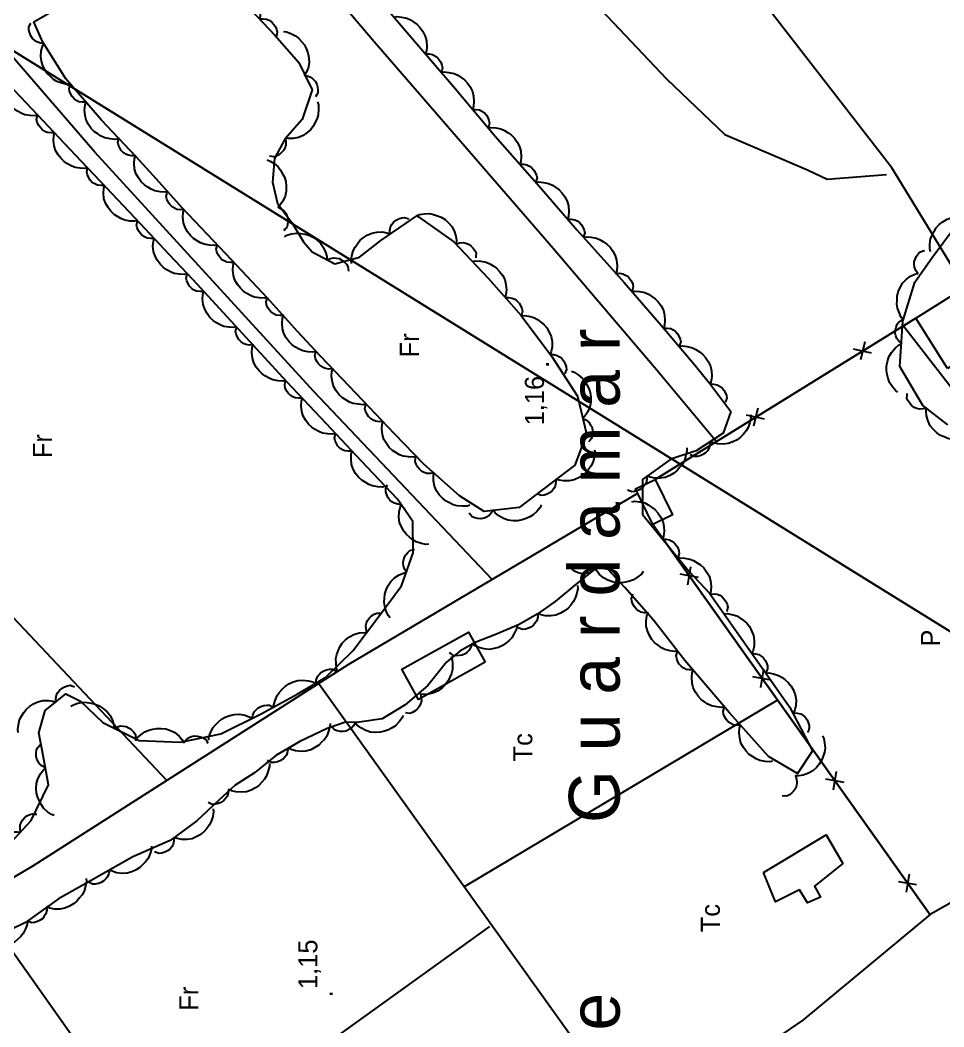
# Model space of a CAD drawing. Extents: x 747954 to 748544, y 4316381 to 4317408.
# Drawn here: x 748027.1 to 748099.9, y 4317095.6 to 4317174.9 of the extents above; entities that cross this region are included whole.
import ezdxf

# ---------------------------------------------------------------- set-up
doc = ezdxf.new("R2010")
doc.units = 0
doc.linetypes.add('HIDDEN', pattern=[0])
doc.layers.get('0').update_dxf_attribs({"linetype": 'CONTINUOUS'})
for name, color, linetype in [('1', 7, 'CONTINUOUS'), ('36', 7, 'CONTINUOUS'), ('48', 7, 'CONTINUOUS'), ('50', 7, 'CONTINUOUS'), ('51', 7, 'CONTINUOUS'), ('53', 7, 'CONTINUOUS'), ('PATTERN_CLASS', 7, 'CONTINUOUS')]:
    doc.layers.add(name, color=color, linetype=linetype)

msp = doc.modelspace()

# ---------------------------------------------------------------- linework, layer by layer
at = {"layer": '1', "color": 0, "linetype": 'CONTINUOUS'}
for p, q in [((748097.66, 4317151.44), (748077.13, 4317138.73)), ((748093.63, 4317149.56), (748093.28, 4317148.14)), ((748094.15, 4317148.68), (748092.73, 4317149)), ((748085.73, 4317143.47), (748084.31, 4317143.79)), ((748085.21, 4317144.34), (748084.86, 4317142.93)), ((748076.93, 4317135.19), (748098.79, 4317104.44)), ((748079.91, 4317131.86), (748079.68, 4317130.42)), ((748079.07, 4317131.29), (748080.5, 4317131.03)), ((748085.65, 4317123.79), (748085.42, 4317122.35)), ((748084.8, 4317123.22), (748086.24, 4317122.96)), ((748090.54, 4317115.15), (748091.97, 4317114.89)), ((748091.38, 4317115.72), (748091.15, 4317114.28)), ((748097.12, 4317107.65), (748096.89, 4317106.22)), ((748096.28, 4317107.08), (748097.71, 4317106.82))]:
    msp.add_line(p, q, dxfattribs=at)
at = {"layer": '1', "color": 0, "linetype": 'HIDDEN'}
for points in [[(748100.14, 4317147.48), (748097.66, 4317151.44), (748100.74, 4317153.38), (748103.22, 4317149.41), (748100.14, 4317147.48)], [(748077.13, 4317138.73), (748078.49, 4317135.94), (748076.93, 4317135.19), (748075.57, 4317137.98), (748077.13, 4317138.73)], [(748063.75, 4317124.34), (748058.5, 4317121.41), (748057.17, 4317123.79), (748062.42, 4317126.71), (748063.75, 4317124.34)]]:
    msp.add_lwpolyline(points, dxfattribs=at)
at = {"layer": '1', "color": 0, "linetype": 'CONTINUOUS'}
msp.add_lwpolyline([(748085.65, 4317107.79), (748090.59, 4317110.75), (748091.9, 4317108.48), (748089.67, 4317106.71), (748090.14, 4317105.84), (748089.11, 4317105.38), (748088.5, 4317106.42), (748086.6, 4317105.48), (748085.65, 4317107.79)], dxfattribs=at)
at = {"layer": '51', "color": 0, "linetype": 'CONTINUOUS'}
for p, q in [((748096.69, 4317150.84), (748122.22, 4317117.77)), ((748075.91, 4317087.36), (748050.56, 4317122.73)), ((748086.77, 4317121.35), (748062.08, 4317106.66)), ((748049.39, 4317069.26), (748023.65, 4317105.61)), ((748064.09, 4317103.53), (748038.26, 4317084.97))]:
    msp.add_line(p, q, dxfattribs=at)
for points in [[(748032.2, 4317200), (748038.42, 4317192.76), (748055.01, 4317173.23), (748068.94, 4317157.14), (748077.23, 4317147.4), (748081.96, 4317141.72)], [(748051.46, 4317200), (748052.31, 4317199.05), (748060.79, 4317189.41), (748070.57, 4317178.19), (748078.01, 4317170.28), (748082.62, 4317165.89), (748089.16, 4317163.08), (748090.68, 4317162.37), (748095.34, 4317162.76)], [(748064.29, 4317130.85), (748050.23, 4317145.69), (748033.01, 4317164.5), (748018.88, 4317180.87), (748007.53, 4317193.61)], [(748101.46, 4317153.96), (748095.76, 4317163.26), (748078.61, 4317185.4)], [(748000, 4317155.75), (748001.93, 4317153.85), (748020.07, 4317134.73), (748038.69, 4317115.03)], [(748043.63, 4317065.33), (748088.79, 4317096.15), (748098.97, 4317104.59), (748139.75, 4317127.71), (748174.19, 4317151.19), (748192.16, 4317120.78)], [(748075.74, 4317137.63), (748052.99, 4317124.16), (748028.15, 4317108.3), (748000, 4317091.6)]]:
    msp.add_lwpolyline(points, dxfattribs=at)
at = {"layer": '53', "color": 0, "linetype": 'CONTINUOUS'}
for points in [[(748043.34, 4317177.76), (748043.57, 4317177.81), (748043.94, 4317177.79), (748044.35, 4317177.73), (748044.65, 4317177.61), (748044.93, 4317177.45), (748045.2, 4317177.28), (748045.46, 4317177.04), (748045.68, 4317176.74), (748045.88, 4317176.41), (748046, 4317176.04), (748046.05, 4317175.6), (748046.03, 4317175.24), (748045.97, 4317175), (748046.24, 4317175.01), (748046.53, 4317174.98), (748046.73, 4317174.89), (748046.91, 4317174.79), (748047.09, 4317174.6), (748047.21, 4317174.42), (748047.32, 4317174.19), (748047.37, 4317173.97), (748047.33, 4317173.78), (748047.29, 4317173.62)], [(748031.01, 4317169.84), (748030.78, 4317169.83), (748030.42, 4317169.93), (748030.03, 4317170.07), (748029.76, 4317170.24), (748029.52, 4317170.46), (748029.29, 4317170.68), (748029.09, 4317170.96), (748028.92, 4317171.3), (748028.8, 4317171.67), (748028.75, 4317172.05), (748028.79, 4317172.49), (748028.88, 4317172.84), (748028.99, 4317173.06), (748028.72, 4317173.1), (748028.44, 4317173.19), (748028.26, 4317173.32), (748028.11, 4317173.45), (748027.97, 4317173.67), (748027.88, 4317173.88), (748027.82, 4317174.13), (748027.81, 4317174.34), (748027.9, 4317174.53), (748027.96, 4317174.67)], [(748056.56, 4317175.14), (748056.79, 4317175.18), (748057.16, 4317175.13), (748057.57, 4317175.05), (748057.86, 4317174.92), (748058.13, 4317174.74), (748058.39, 4317174.56), (748058.63, 4317174.3), (748058.84, 4317174), (748059.02, 4317173.65), (748059.12, 4317173.27), (748059.15, 4317172.84), (748059.11, 4317172.47), (748059.03, 4317172.24), (748059.31, 4317172.24), (748059.59, 4317172.19), (748059.79, 4317172.09), (748059.96, 4317171.98), (748060.13, 4317171.78), (748060.24, 4317171.59), (748060.34, 4317171.35), (748060.38, 4317171.14), (748060.32, 4317170.94), (748060.28, 4317170.79)], [(748047.86, 4317174), (748048.1, 4317173.98), (748048.44, 4317173.84), (748048.82, 4317173.66), (748049.06, 4317173.46), (748049.28, 4317173.22), (748049.49, 4317172.98), (748049.66, 4317172.67), (748049.79, 4317172.32), (748049.87, 4317171.94), (748049.88, 4317171.55), (748049.8, 4317171.12), (748049.66, 4317170.78), (748049.53, 4317170.57), (748049.8, 4317170.5), (748050.07, 4317170.39), (748050.23, 4317170.24), (748050.37, 4317170.09), (748050.49, 4317169.86), (748050.55, 4317169.64), (748050.58, 4317169.39), (748050.57, 4317169.17), (748050.46, 4317169), (748050.38, 4317168.86)], [(748028.51, 4317167.42), (748028.28, 4317167.37), (748027.92, 4317167.39), (748027.5, 4317167.45), (748027.21, 4317167.58), (748026.93, 4317167.74), (748026.66, 4317167.91), (748026.41, 4317168.15), (748026.18, 4317168.45), (748025.99, 4317168.79), (748025.87, 4317169.16), (748025.82, 4317169.59), (748025.84, 4317169.96), (748025.91, 4317170.2), (748025.63, 4317170.18), (748025.34, 4317170.21), (748025.15, 4317170.3), (748024.97, 4317170.41), (748024.79, 4317170.6), (748024.67, 4317170.79), (748024.56, 4317171.02), (748024.51, 4317171.23), (748024.56, 4317171.43), (748024.59, 4317171.58)], [(748060.29, 4317170.8), (748060.52, 4317170.83), (748060.88, 4317170.79), (748061.29, 4317170.71), (748061.58, 4317170.57), (748061.85, 4317170.39), (748062.11, 4317170.21), (748062.35, 4317169.95), (748062.56, 4317169.64), (748062.74, 4317169.29), (748062.83, 4317168.92), (748062.86, 4317168.48), (748062.82, 4317168.12), (748062.74, 4317167.88), (748063.02, 4317167.88), (748063.3, 4317167.84), (748063.49, 4317167.73), (748063.67, 4317167.62), (748063.84, 4317167.42), (748063.95, 4317167.23), (748064.04, 4317166.99), (748064.08, 4317166.78), (748064.02, 4317166.58), (748063.98, 4317166.43)], [(748034.81, 4317165.55), (748034.58, 4317165.51), (748034.21, 4317165.55), (748033.8, 4317165.63), (748033.51, 4317165.76), (748033.24, 4317165.94), (748032.98, 4317166.12), (748032.73, 4317166.38), (748032.52, 4317166.68), (748032.34, 4317167.03), (748032.24, 4317167.4), (748032.21, 4317167.84), (748032.25, 4317168.21), (748032.33, 4317168.44), (748032.05, 4317168.44), (748031.76, 4317168.48), (748031.57, 4317168.58), (748031.4, 4317168.69), (748031.23, 4317168.89), (748031.11, 4317169.08), (748031.02, 4317169.32), (748030.98, 4317169.53), (748031.03, 4317169.73), (748031.07, 4317169.88)], [(748050.55, 4317168.47), (748050.62, 4317168.24), (748050.62, 4317167.87), (748050.6, 4317167.46), (748050.51, 4317167.15), (748050.37, 4317166.86), (748050.22, 4317166.57), (748050.01, 4317166.3), (748049.73, 4317166.05), (748049.41, 4317165.82), (748049.05, 4317165.67), (748048.63, 4317165.58), (748048.26, 4317165.58), (748048.01, 4317165.62), (748048.05, 4317165.34), (748048.05, 4317165.05), (748047.98, 4317164.85), (748047.89, 4317164.66), (748047.72, 4317164.47), (748047.54, 4317164.33), (748047.32, 4317164.2), (748047.11, 4317164.13), (748046.91, 4317164.16), (748046.76, 4317164.18)], [(748032.46, 4317163.27), (748032.23, 4317163.22), (748031.86, 4317163.25), (748031.45, 4317163.31), (748031.15, 4317163.43), (748030.87, 4317163.59), (748030.6, 4317163.76), (748030.35, 4317164), (748030.12, 4317164.29), (748029.92, 4317164.63), (748029.8, 4317165), (748029.75, 4317165.43), (748029.77, 4317165.8), (748029.84, 4317166.04), (748029.56, 4317166.03), (748029.27, 4317166.05), (748029.08, 4317166.14), (748028.89, 4317166.25), (748028.72, 4317166.44), (748028.59, 4317166.62), (748028.48, 4317166.85), (748028.43, 4317167.07), (748028.48, 4317167.26), (748028.51, 4317167.42)], [(748063.97, 4317166.42), (748064.2, 4317166.46), (748064.57, 4317166.42), (748064.98, 4317166.35), (748065.27, 4317166.21), (748065.54, 4317166.04), (748065.8, 4317165.86), (748066.05, 4317165.61), (748066.26, 4317165.3), (748066.44, 4317164.96), (748066.55, 4317164.58), (748066.58, 4317164.15), (748066.54, 4317163.78), (748066.47, 4317163.55), (748066.75, 4317163.55), (748067.03, 4317163.51), (748067.23, 4317163.41), (748067.4, 4317163.3), (748067.57, 4317163.1), (748067.69, 4317162.91), (748067.79, 4317162.68), (748067.83, 4317162.46), (748067.77, 4317162.27), (748067.73, 4317162.11)], [(748038.75, 4317161.41), (748038.53, 4317161.36), (748038.16, 4317161.39), (748037.74, 4317161.46), (748037.45, 4317161.59), (748037.18, 4317161.76), (748036.91, 4317161.93), (748036.66, 4317162.18), (748036.44, 4317162.48), (748036.25, 4317162.82), (748036.14, 4317163.19), (748036.1, 4317163.63), (748036.13, 4317163.99), (748036.2, 4317164.23), (748035.92, 4317164.22), (748035.63, 4317164.26), (748035.44, 4317164.35), (748035.26, 4317164.46), (748035.09, 4317164.65), (748034.97, 4317164.84), (748034.87, 4317165.07), (748034.82, 4317165.29), (748034.87, 4317165.49), (748034.91, 4317165.64)], [(748046.59, 4317163.89), (748046.81, 4317163.81), (748047.12, 4317163.61), (748047.44, 4317163.34), (748047.63, 4317163.09), (748047.79, 4317162.81), (748047.94, 4317162.53), (748048.04, 4317162.19), (748048.08, 4317161.82), (748048.08, 4317161.43), (748047.99, 4317161.05), (748047.82, 4317160.65), (748047.61, 4317160.35), (748047.44, 4317160.17), (748047.68, 4317160.04), (748047.92, 4317159.87), (748048.04, 4317159.69), (748048.14, 4317159.51), (748048.2, 4317159.26), (748048.21, 4317159.04), (748048.19, 4317158.78), (748048.12, 4317158.58), (748047.98, 4317158.43), (748047.88, 4317158.31)], [(748036.38, 4317159.11), (748036.15, 4317159.06), (748035.78, 4317159.08), (748035.37, 4317159.15), (748035.07, 4317159.27), (748034.79, 4317159.43), (748034.52, 4317159.6), (748034.27, 4317159.85), (748034.05, 4317160.14), (748033.85, 4317160.48), (748033.73, 4317160.85), (748033.68, 4317161.28), (748033.71, 4317161.65), (748033.77, 4317161.89), (748033.5, 4317161.88), (748033.21, 4317161.91), (748033.01, 4317162), (748032.83, 4317162.1), (748032.65, 4317162.29), (748032.53, 4317162.48), (748032.43, 4317162.71), (748032.38, 4317162.92), (748032.42, 4317163.12), (748032.46, 4317163.28)], [(748067.74, 4317162.12), (748067.97, 4317162.16), (748068.33, 4317162.12), (748068.74, 4317162.04), (748069.03, 4317161.9), (748069.3, 4317161.73), (748069.57, 4317161.55), (748069.81, 4317161.29), (748070.02, 4317160.99), (748070.2, 4317160.64), (748070.3, 4317160.27), (748070.34, 4317159.83), (748070.3, 4317159.47), (748070.22, 4317159.23), (748070.5, 4317159.23), (748070.79, 4317159.19), (748070.98, 4317159.09), (748071.16, 4317158.98), (748071.33, 4317158.78), (748071.44, 4317158.59), (748071.54, 4317158.36), (748071.58, 4317158.14), (748071.52, 4317157.95), (748071.48, 4317157.79)], [(748042.64, 4317157.21), (748042.42, 4317157.16), (748042.05, 4317157.19), (748041.63, 4317157.25), (748041.34, 4317157.37), (748041.06, 4317157.53), (748040.79, 4317157.7), (748040.54, 4317157.94), (748040.31, 4317158.24), (748040.11, 4317158.58), (748040, 4317158.95), (748039.94, 4317159.38), (748039.97, 4317159.75), (748040.03, 4317159.99), (748039.75, 4317159.97), (748039.47, 4317160), (748039.27, 4317160.09), (748039.09, 4317160.19), (748038.91, 4317160.38), (748038.79, 4317160.57), (748038.68, 4317160.8), (748038.63, 4317161.01), (748038.68, 4317161.21), (748038.71, 4317161.37)], [(748098.8, 4317156.67), (748098.74, 4317156.9), (748098.76, 4317157.27), (748098.81, 4317157.69), (748098.93, 4317157.98), (748099.08, 4317158.26), (748099.25, 4317158.54), (748099.48, 4317158.8), (748099.78, 4317159.03), (748100.11, 4317159.23), (748100.48, 4317159.35), (748100.91, 4317159.41), (748101.28, 4317159.4), (748101.52, 4317159.34), (748101.5, 4317159.62), (748101.52, 4317159.91), (748101.61, 4317160.1), (748101.71, 4317160.29), (748101.89, 4317160.47), (748102.08, 4317160.59), (748102.31, 4317160.7), (748102.52, 4317160.76), (748102.72, 4317160.72), (748102.87, 4317160.69)], [(748058.37, 4317159.51), (748058.58, 4317159.61), (748058.95, 4317159.65), (748059.37, 4317159.67), (748059.68, 4317159.61), (748059.98, 4317159.5), (748060.28, 4317159.39), (748060.58, 4317159.2), (748060.86, 4317158.95), (748061.11, 4317158.66), (748061.3, 4317158.32), (748061.43, 4317157.9), (748061.48, 4317157.54), (748061.46, 4317157.29), (748061.73, 4317157.36), (748062.02, 4317157.38), (748062.23, 4317157.33), (748062.43, 4317157.26), (748062.64, 4317157.11), (748062.79, 4317156.95), (748062.94, 4317156.75), (748063.03, 4317156.55), (748063.02, 4317156.35), (748063.02, 4317156.19)], [(748040.27, 4317154.92), (748040.04, 4317154.87), (748039.68, 4317154.9), (748039.26, 4317154.96), (748038.97, 4317155.09), (748038.69, 4317155.25), (748038.42, 4317155.43), (748038.17, 4317155.67), (748037.95, 4317155.97), (748037.75, 4317156.31), (748037.64, 4317156.68), (748037.59, 4317157.11), (748037.62, 4317157.48), (748037.69, 4317157.72), (748037.41, 4317157.71), (748037.12, 4317157.74), (748036.93, 4317157.83), (748036.75, 4317157.94), (748036.57, 4317158.13), (748036.45, 4317158.31), (748036.34, 4317158.54), (748036.29, 4317158.76), (748036.34, 4317158.96), (748036.38, 4317159.11)], [(748053.22, 4317155.74), (748053.19, 4317155.97), (748053.25, 4317156.33), (748053.35, 4317156.74), (748053.5, 4317157.02), (748053.68, 4317157.28), (748053.88, 4317157.54), (748054.14, 4317157.77), (748054.46, 4317157.96), (748054.81, 4317158.13), (748055.2, 4317158.21), (748055.63, 4317158.22), (748055.99, 4317158.16), (748056.23, 4317158.07), (748056.24, 4317158.35), (748056.29, 4317158.63), (748056.4, 4317158.82), (748056.52, 4317158.99), (748056.73, 4317159.15), (748056.93, 4317159.26), (748057.17, 4317159.34), (748057.38, 4317159.37), (748057.57, 4317159.3), (748057.73, 4317159.26)], [(748047.94, 4317157.86), (748048.14, 4317157.98), (748048.5, 4317158.07), (748048.91, 4317158.14), (748049.23, 4317158.11), (748049.54, 4317158.05), (748049.85, 4317157.97), (748050.17, 4317157.82), (748050.48, 4317157.61), (748050.77, 4317157.35), (748051, 4317157.03), (748051.18, 4317156.64), (748051.27, 4317156.28), (748051.28, 4317156.03), (748051.54, 4317156.13), (748051.83, 4317156.19), (748052.04, 4317156.17), (748052.25, 4317156.13), (748052.47, 4317156), (748052.65, 4317155.86), (748052.82, 4317155.68), (748052.94, 4317155.49), (748052.95, 4317155.29), (748052.97, 4317155.13)], [(748071.49, 4317157.8), (748071.72, 4317157.85), (748072.09, 4317157.81), (748072.5, 4317157.74), (748072.79, 4317157.61), (748073.07, 4317157.44), (748073.33, 4317157.26), (748073.58, 4317157.02), (748073.8, 4317156.71), (748073.98, 4317156.37), (748074.09, 4317156), (748074.13, 4317155.56), (748074.1, 4317155.2), (748074.03, 4317154.96), (748074.31, 4317154.97), (748074.59, 4317154.93), (748074.79, 4317154.83), (748074.97, 4317154.73), (748075.14, 4317154.53), (748075.26, 4317154.34), (748075.36, 4317154.11), (748075.4, 4317153.89), (748075.35, 4317153.7), (748075.31, 4317153.55)], [(748046.57, 4317153.06), (748046.35, 4317153.01), (748045.98, 4317153.03), (748045.56, 4317153.09), (748045.27, 4317153.21), (748044.99, 4317153.38), (748044.72, 4317153.55), (748044.47, 4317153.79), (748044.24, 4317154.08), (748044.04, 4317154.42), (748043.93, 4317154.79), (748043.88, 4317155.22), (748043.9, 4317155.59), (748043.96, 4317155.83), (748043.69, 4317155.82), (748043.4, 4317155.85), (748043.2, 4317155.94), (748043.02, 4317156.04), (748042.84, 4317156.23), (748042.72, 4317156.42), (748042.61, 4317156.65), (748042.56, 4317156.86), (748042.61, 4317157.06), (748042.64, 4317157.21)], [(748096.66, 4317151.31), (748096.5, 4317151.49), (748096.35, 4317151.82), (748096.2, 4317152.21), (748096.16, 4317152.53), (748096.17, 4317152.85), (748096.18, 4317153.17), (748096.27, 4317153.51), (748096.42, 4317153.85), (748096.61, 4317154.19), (748096.88, 4317154.47), (748097.23, 4317154.73), (748097.57, 4317154.89), (748097.81, 4317154.95), (748097.66, 4317155.18), (748097.54, 4317155.45), (748097.53, 4317155.66), (748097.53, 4317155.87), (748097.61, 4317156.12), (748097.71, 4317156.32), (748097.86, 4317156.52), (748098.02, 4317156.67), (748098.22, 4317156.73), (748098.37, 4317156.77)], [(748062.8, 4317155.92), (748063.03, 4317155.96), (748063.4, 4317155.93), (748063.81, 4317155.85), (748064.1, 4317155.72), (748064.37, 4317155.55), (748064.64, 4317155.37), (748064.88, 4317155.12), (748065.1, 4317154.81), (748065.28, 4317154.47), (748065.38, 4317154.09), (748065.42, 4317153.66), (748065.38, 4317153.29), (748065.31, 4317153.06), (748065.59, 4317153.06), (748065.88, 4317153.02), (748066.07, 4317152.92), (748066.24, 4317152.81), (748066.42, 4317152.62), (748066.53, 4317152.43), (748066.63, 4317152.19), (748066.67, 4317151.98), (748066.62, 4317151.78), (748066.58, 4317151.63)], [(748044.17, 4317150.73), (748043.94, 4317150.69), (748043.58, 4317150.72), (748043.16, 4317150.78), (748042.87, 4317150.91), (748042.59, 4317151.07), (748042.32, 4317151.24), (748042.07, 4317151.49), (748041.85, 4317151.79), (748041.66, 4317152.13), (748041.54, 4317152.5), (748041.5, 4317152.93), (748041.52, 4317153.3), (748041.59, 4317153.54), (748041.31, 4317153.53), (748041.02, 4317153.56), (748040.83, 4317153.65), (748040.65, 4317153.76), (748040.47, 4317153.95), (748040.35, 4317154.14), (748040.25, 4317154.37), (748040.2, 4317154.58), (748040.25, 4317154.78), (748040.28, 4317154.93)], [(748075.3, 4317153.53), (748075.53, 4317153.57), (748075.9, 4317153.53), (748076.31, 4317153.45), (748076.6, 4317153.32), (748076.87, 4317153.14), (748077.13, 4317152.96), (748077.37, 4317152.71), (748077.59, 4317152.4), (748077.77, 4317152.06), (748077.87, 4317151.68), (748077.9, 4317151.25), (748077.86, 4317150.88), (748077.79, 4317150.65), (748078.06, 4317150.65), (748078.35, 4317150.61), (748078.54, 4317150.51), (748078.72, 4317150.39), (748078.89, 4317150.2), (748079, 4317150.01), (748079.1, 4317149.77), (748079.14, 4317149.56), (748079.08, 4317149.36), (748079.04, 4317149.21)], [(748050.39, 4317148.79), (748050.16, 4317148.75), (748049.79, 4317148.78), (748049.38, 4317148.86), (748049.09, 4317148.99), (748048.81, 4317149.16), (748048.55, 4317149.34), (748048.3, 4317149.58), (748048.08, 4317149.89), (748047.9, 4317150.23), (748047.79, 4317150.6), (748047.75, 4317151.04), (748047.79, 4317151.4), (748047.86, 4317151.64), (748047.58, 4317151.64), (748047.29, 4317151.67), (748047.1, 4317151.77), (748046.92, 4317151.88), (748046.75, 4317152.07), (748046.63, 4317152.26), (748046.53, 4317152.49), (748046.49, 4317152.71), (748046.54, 4317152.9), (748046.58, 4317153.06)], [(748066.58, 4317151.63), (748066.81, 4317151.65), (748067.17, 4317151.59), (748067.58, 4317151.48), (748067.86, 4317151.32), (748068.12, 4317151.13), (748068.37, 4317150.93), (748068.59, 4317150.66), (748068.78, 4317150.34), (748068.94, 4317149.99), (748069.01, 4317149.6), (748069.02, 4317149.17), (748068.95, 4317148.81), (748068.86, 4317148.58), (748069.14, 4317148.56), (748069.42, 4317148.5), (748069.6, 4317148.38), (748069.77, 4317148.26), (748069.93, 4317148.05), (748070.03, 4317147.85), (748070.11, 4317147.61), (748070.14, 4317147.4), (748070.07, 4317147.21), (748070.02, 4317147.06)], [(748048.04, 4317146.52), (748047.81, 4317146.47), (748047.44, 4317146.5), (748047.03, 4317146.57), (748046.74, 4317146.7), (748046.46, 4317146.86), (748046.19, 4317147.04), (748045.94, 4317147.28), (748045.72, 4317147.58), (748045.53, 4317147.92), (748045.42, 4317148.29), (748045.37, 4317148.73), (748045.4, 4317149.09), (748045.47, 4317149.33), (748045.19, 4317149.32), (748044.9, 4317149.36), (748044.71, 4317149.45), (748044.53, 4317149.56), (748044.35, 4317149.75), (748044.23, 4317149.94), (748044.13, 4317150.17), (748044.08, 4317150.38), (748044.13, 4317150.58), (748044.17, 4317150.73)], [(748096.24, 4317145.61), (748096.05, 4317145.75), (748095.82, 4317146.03), (748095.58, 4317146.38), (748095.47, 4317146.68), (748095.4, 4317146.99), (748095.35, 4317147.31), (748095.35, 4317147.66), (748095.41, 4317148.02), (748095.53, 4317148.4), (748095.72, 4317148.73), (748096.01, 4317149.07), (748096.29, 4317149.3), (748096.51, 4317149.41), (748096.31, 4317149.61), (748096.14, 4317149.84), (748096.07, 4317150.04), (748096.03, 4317150.25), (748096.04, 4317150.51), (748096.1, 4317150.72), (748096.19, 4317150.96), (748096.32, 4317151.14), (748096.49, 4317151.24), (748096.63, 4317151.32)], [(748079.05, 4317149.22), (748079.28, 4317149.25), (748079.65, 4317149.2), (748080.06, 4317149.1), (748080.34, 4317148.96), (748080.61, 4317148.78), (748080.86, 4317148.59), (748081.1, 4317148.33), (748081.3, 4317148.02), (748081.47, 4317147.66), (748081.56, 4317147.28), (748081.58, 4317146.85), (748081.53, 4317146.49), (748081.45, 4317146.25), (748081.72, 4317146.24), (748082.01, 4317146.19), (748082.2, 4317146.09), (748082.37, 4317145.97), (748082.53, 4317145.77), (748082.64, 4317145.57), (748082.73, 4317145.34), (748082.76, 4317145.12), (748082.7, 4317144.93), (748082.66, 4317144.78)], [(748054.36, 4317144.68), (748054.13, 4317144.62), (748053.76, 4317144.65), (748053.35, 4317144.71), (748053.05, 4317144.83), (748052.78, 4317144.99), (748052.5, 4317145.16), (748052.25, 4317145.4), (748052.02, 4317145.7), (748051.83, 4317146.03), (748051.71, 4317146.4), (748051.65, 4317146.84), (748051.68, 4317147.2), (748051.74, 4317147.44), (748051.46, 4317147.43), (748051.18, 4317147.46), (748050.98, 4317147.55), (748050.8, 4317147.65), (748050.62, 4317147.84), (748050.5, 4317148.03), (748050.39, 4317148.26), (748050.34, 4317148.47), (748050.39, 4317148.67), (748050.42, 4317148.82)], [(748070.54, 4317147.25), (748070.76, 4317147.18), (748071.06, 4317146.98), (748071.39, 4317146.72), (748071.59, 4317146.46), (748071.75, 4317146.18), (748071.9, 4317145.9), (748072, 4317145.57), (748072.05, 4317145.2), (748072.05, 4317144.81), (748071.97, 4317144.43), (748071.8, 4317144.03), (748071.59, 4317143.72), (748071.42, 4317143.54), (748071.66, 4317143.42), (748071.9, 4317143.25), (748072.02, 4317143.07), (748072.13, 4317142.89), (748072.19, 4317142.64), (748072.2, 4317142.42), (748072.18, 4317142.16), (748072.12, 4317141.95), (748071.98, 4317141.81), (748071.87, 4317141.69)], [(748051.95, 4317142.34), (748051.72, 4317142.3), (748051.35, 4317142.32), (748050.94, 4317142.38), (748050.64, 4317142.51), (748050.37, 4317142.67), (748050.1, 4317142.84), (748049.84, 4317143.09), (748049.62, 4317143.38), (748049.42, 4317143.72), (748049.31, 4317144.09), (748049.26, 4317144.53), (748049.29, 4317144.89), (748049.35, 4317145.13), (748049.07, 4317145.12), (748048.78, 4317145.15), (748048.59, 4317145.24), (748048.41, 4317145.35), (748048.23, 4317145.54), (748048.11, 4317145.72), (748048, 4317145.95), (748047.96, 4317146.17), (748048, 4317146.36), (748048.04, 4317146.52)], [(748101.5, 4317142.01), (748101.28, 4317141.92), (748100.91, 4317141.89), (748100.49, 4317141.88), (748100.18, 4317141.96), (748099.88, 4317142.08), (748099.59, 4317142.2), (748099.3, 4317142.4), (748099.03, 4317142.66), (748098.79, 4317142.96), (748098.61, 4317143.31), (748098.49, 4317143.73), (748098.46, 4317144.1), (748098.49, 4317144.34), (748098.22, 4317144.29), (748097.93, 4317144.27), (748097.72, 4317144.33), (748097.52, 4317144.4), (748097.32, 4317144.56), (748097.17, 4317144.73), (748097.03, 4317144.94), (748096.94, 4317145.14), (748096.96, 4317145.34), (748096.97, 4317145.5)], [(748058.3, 4317140.53), (748058.08, 4317140.48), (748057.71, 4317140.5), (748057.29, 4317140.56), (748057, 4317140.68), (748056.72, 4317140.85), (748056.45, 4317141.02), (748056.19, 4317141.26), (748055.97, 4317141.55), (748055.77, 4317141.89), (748055.65, 4317142.26), (748055.6, 4317142.69), (748055.62, 4317143.06), (748055.68, 4317143.3), (748055.41, 4317143.28), (748055.12, 4317143.31), (748054.92, 4317143.4), (748054.74, 4317143.5), (748054.56, 4317143.69), (748054.44, 4317143.88), (748054.33, 4317144.11), (748054.28, 4317144.32), (748054.33, 4317144.52), (748054.36, 4317144.67)], [(748084.66, 4317143.81), (748084.67, 4317143.58), (748084.58, 4317143.22), (748084.45, 4317142.82), (748084.28, 4317142.56), (748084.07, 4317142.31), (748083.85, 4317142.07), (748083.57, 4317141.86), (748083.24, 4317141.69), (748082.88, 4317141.56), (748082.49, 4317141.51), (748082.05, 4317141.53), (748081.7, 4317141.62), (748081.47, 4317141.72), (748081.44, 4317141.45), (748081.36, 4317141.17), (748081.24, 4317140.99), (748081.1, 4317140.83), (748080.88, 4317140.69), (748080.68, 4317140.6), (748080.43, 4317140.54), (748080.22, 4317140.53), (748080.03, 4317140.61), (748079.88, 4317140.67)], [(748055.87, 4317138.18), (748055.64, 4317138.13), (748055.28, 4317138.16), (748054.86, 4317138.22), (748054.57, 4317138.34), (748054.29, 4317138.51), (748054.02, 4317138.68), (748053.76, 4317138.92), (748053.54, 4317139.21), (748053.34, 4317139.55), (748053.23, 4317139.92), (748053.18, 4317140.36), (748053.2, 4317140.72), (748053.27, 4317140.96), (748052.99, 4317140.95), (748052.7, 4317140.98), (748052.51, 4317141.07), (748052.33, 4317141.18), (748052.15, 4317141.36), (748052.03, 4317141.55), (748051.92, 4317141.78), (748051.87, 4317142), (748051.92, 4317142.19), (748051.95, 4317142.35)], [(748079.61, 4317141.21), (748079.63, 4317140.98), (748079.55, 4317140.62), (748079.44, 4317140.22), (748079.28, 4317139.94), (748079.07, 4317139.69), (748078.87, 4317139.44), (748078.6, 4317139.22), (748078.27, 4317139.04), (748077.91, 4317138.89), (748077.53, 4317138.83), (748077.09, 4317138.84), (748076.73, 4317138.91), (748076.5, 4317139.01), (748076.48, 4317138.73), (748076.41, 4317138.45), (748076.29, 4317138.27), (748076.16, 4317138.1), (748075.95, 4317137.95), (748075.75, 4317137.86), (748075.51, 4317137.78), (748075.29, 4317137.76), (748075.1, 4317137.84), (748074.95, 4317137.89)], [(748062.54, 4317136.7), (748062.32, 4317136.63), (748061.95, 4317136.62), (748061.53, 4317136.65), (748061.23, 4317136.74), (748060.94, 4317136.88), (748060.66, 4317137.03), (748060.38, 4317137.25), (748060.13, 4317137.52), (748059.91, 4317137.84), (748059.76, 4317138.2), (748059.67, 4317138.63), (748059.67, 4317139), (748059.71, 4317139.24), (748059.43, 4317139.2), (748059.14, 4317139.21), (748058.94, 4317139.28), (748058.75, 4317139.37), (748058.56, 4317139.54), (748058.42, 4317139.72), (748058.3, 4317139.94), (748058.23, 4317140.15), (748058.26, 4317140.35), (748058.28, 4317140.5)], [(748072.36, 4317141.06), (748072.39, 4317140.83), (748072.33, 4317140.47), (748072.22, 4317140.06), (748072.07, 4317139.78), (748071.88, 4317139.52), (748071.68, 4317139.27), (748071.42, 4317139.04), (748071.1, 4317138.85), (748070.74, 4317138.69), (748070.36, 4317138.61), (748069.92, 4317138.61), (748069.56, 4317138.67), (748069.33, 4317138.76), (748069.31, 4317138.48), (748069.25, 4317138.2), (748069.14, 4317138.01), (748069.02, 4317137.84), (748068.81, 4317137.68), (748068.62, 4317137.58), (748068.38, 4317137.5), (748068.16, 4317137.47), (748067.97, 4317137.54), (748067.82, 4317137.59)], [(748059.31, 4317133.63), (748059.08, 4317133.61), (748058.72, 4317133.69), (748058.32, 4317133.81), (748058.04, 4317133.98), (748057.79, 4317134.18), (748057.55, 4317134.39), (748057.33, 4317134.66), (748057.15, 4317134.99), (748057.01, 4317135.35), (748056.95, 4317135.74), (748056.96, 4317136.17), (748057.04, 4317136.53), (748057.14, 4317136.76), (748056.86, 4317136.79), (748056.58, 4317136.86), (748056.4, 4317136.98), (748056.24, 4317137.11), (748056.09, 4317137.32), (748056, 4317137.52), (748055.93, 4317137.76), (748055.91, 4317137.98), (748055.98, 4317138.17), (748056.04, 4317138.32)], [(748068.16, 4317136.73), (748068.07, 4317136.52), (748067.83, 4317136.24), (748067.53, 4317135.94), (748067.26, 4317135.78), (748066.96, 4317135.66), (748066.66, 4317135.54), (748066.32, 4317135.48), (748065.94, 4317135.48), (748065.56, 4317135.52), (748065.19, 4317135.65), (748064.81, 4317135.87), (748064.53, 4317136.11), (748064.38, 4317136.3), (748064.22, 4317136.07), (748064.03, 4317135.86), (748063.84, 4317135.76), (748063.65, 4317135.67), (748063.39, 4317135.64), (748063.16, 4317135.66), (748062.92, 4317135.71), (748062.72, 4317135.8), (748062.59, 4317135.95), (748062.48, 4317136.07)], [(748075.29, 4317136.98), (748075.52, 4317137.02), (748075.89, 4317136.97), (748076.3, 4317136.88), (748076.58, 4317136.74), (748076.85, 4317136.55), (748077.11, 4317136.36), (748077.34, 4317136.11), (748077.55, 4317135.79), (748077.72, 4317135.44), (748077.81, 4317135.06), (748077.83, 4317134.63), (748077.78, 4317134.26), (748077.7, 4317134.03), (748077.97, 4317134.02), (748078.26, 4317133.97), (748078.45, 4317133.87), (748078.62, 4317133.75), (748078.79, 4317133.55), (748078.9, 4317133.36), (748078.99, 4317133.12), (748079.02, 4317132.9), (748078.96, 4317132.71), (748078.92, 4317132.56)], [(748056.25, 4317127.83), (748056.1, 4317128.01), (748055.96, 4317128.35), (748055.83, 4317128.75), (748055.8, 4317129.06), (748055.82, 4317129.39), (748055.85, 4317129.7), (748055.95, 4317130.04), (748056.11, 4317130.38), (748056.32, 4317130.7), (748056.6, 4317130.98), (748056.96, 4317131.22), (748057.3, 4317131.36), (748057.54, 4317131.42), (748057.4, 4317131.66), (748057.3, 4317131.93), (748057.29, 4317132.14), (748057.3, 4317132.35), (748057.39, 4317132.6), (748057.5, 4317132.79), (748057.66, 4317132.99), (748057.82, 4317133.13), (748058.02, 4317133.18), (748058.17, 4317133.22)], [(748078.84, 4317132.5), (748079.07, 4317132.55), (748079.44, 4317132.52), (748079.85, 4317132.46), (748080.15, 4317132.34), (748080.43, 4317132.17), (748080.7, 4317132), (748080.95, 4317131.76), (748081.18, 4317131.46), (748081.37, 4317131.13), (748081.49, 4317130.75), (748081.54, 4317130.32), (748081.51, 4317129.95), (748081.45, 4317129.71), (748081.72, 4317129.73), (748082.01, 4317129.7), (748082.21, 4317129.61), (748082.39, 4317129.5), (748082.57, 4317129.31), (748082.69, 4317129.13), (748082.8, 4317128.9), (748082.85, 4317128.68), (748082.8, 4317128.49), (748082.76, 4317128.33)], [(748076.18, 4317131.47), (748076.04, 4317131.28), (748075.76, 4317131.05), (748075.41, 4317130.82), (748075.11, 4317130.71), (748074.79, 4317130.64), (748074.47, 4317130.59), (748074.12, 4317130.6), (748073.76, 4317130.67), (748073.39, 4317130.79), (748073.05, 4317130.98), (748072.72, 4317131.27), (748072.5, 4317131.56), (748072.38, 4317131.78), (748072.19, 4317131.58), (748071.95, 4317131.41), (748071.75, 4317131.35), (748071.54, 4317131.3), (748071.28, 4317131.33), (748071.07, 4317131.38), (748070.83, 4317131.48), (748070.65, 4317131.61), (748070.56, 4317131.78), (748070.48, 4317131.92)], [(748071.01, 4317130.37), (748071.03, 4317130.13), (748070.96, 4317129.77), (748070.84, 4317129.37), (748070.68, 4317129.1), (748070.48, 4317128.84), (748070.27, 4317128.6), (748070, 4317128.38), (748069.67, 4317128.2), (748069.31, 4317128.05), (748068.93, 4317127.99), (748068.49, 4317128), (748068.13, 4317128.07), (748067.9, 4317128.17), (748067.88, 4317127.89), (748067.81, 4317127.61), (748067.69, 4317127.43), (748067.56, 4317127.26), (748067.35, 4317127.11), (748067.15, 4317127.02), (748066.91, 4317126.94), (748066.69, 4317126.92), (748066.5, 4317127), (748066.35, 4317127.05)], [(748078.91, 4317125.2), (748078.67, 4317125.17), (748078.31, 4317125.23), (748077.9, 4317125.33), (748077.62, 4317125.48), (748077.36, 4317125.67), (748077.11, 4317125.86), (748076.87, 4317126.13), (748076.68, 4317126.44), (748076.52, 4317126.8), (748076.43, 4317127.18), (748076.42, 4317127.61), (748076.48, 4317127.98), (748076.57, 4317128.21), (748076.29, 4317128.22), (748076, 4317128.28), (748075.82, 4317128.38), (748075.65, 4317128.51), (748075.49, 4317128.71), (748075.38, 4317128.91), (748075.3, 4317129.15), (748075.27, 4317129.36), (748075.33, 4317129.55), (748075.38, 4317129.71)], [(748052.12, 4317123.63), (748052.03, 4317123.85), (748052, 4317124.21), (748051.99, 4317124.63), (748052.06, 4317124.94), (748052.17, 4317125.24), (748052.3, 4317125.54), (748052.49, 4317125.83), (748052.75, 4317126.1), (748053.05, 4317126.35), (748053.4, 4317126.53), (748053.81, 4317126.65), (748054.18, 4317126.69), (748054.43, 4317126.66), (748054.37, 4317126.93), (748054.35, 4317127.22), (748054.41, 4317127.43), (748054.48, 4317127.63), (748054.63, 4317127.83), (748054.8, 4317127.98), (748055.01, 4317128.13), (748055.21, 4317128.21), (748055.41, 4317128.2), (748055.57, 4317128.19)], [(748082.56, 4317128.16), (748082.8, 4317128.18), (748083.16, 4317128.1), (748083.56, 4317127.98), (748083.83, 4317127.82), (748084.08, 4317127.62), (748084.33, 4317127.41), (748084.54, 4317127.14), (748084.72, 4317126.81), (748084.87, 4317126.45), (748084.93, 4317126.06), (748084.92, 4317125.63), (748084.84, 4317125.27), (748084.74, 4317125.04), (748085.02, 4317125.01), (748085.3, 4317124.94), (748085.48, 4317124.82), (748085.64, 4317124.7), (748085.79, 4317124.48), (748085.89, 4317124.28), (748085.96, 4317124.04), (748085.98, 4317123.82), (748085.9, 4317123.63), (748085.85, 4317123.48)], [(748066.25, 4317127.2), (748066.22, 4317126.97), (748066.06, 4317126.64), (748065.85, 4317126.27), (748065.63, 4317126.04), (748065.37, 4317125.85), (748065.11, 4317125.66), (748064.8, 4317125.51), (748064.44, 4317125.41), (748064.05, 4317125.35), (748063.66, 4317125.38), (748063.24, 4317125.49), (748062.91, 4317125.65), (748062.71, 4317125.8), (748062.62, 4317125.53), (748062.49, 4317125.28), (748062.33, 4317125.13), (748062.17, 4317125), (748061.93, 4317124.9), (748061.71, 4317124.86), (748061.46, 4317124.84), (748061.24, 4317124.87), (748061.07, 4317124.99), (748060.94, 4317125.08)], [(748061.07, 4317124.78), (748061.15, 4317124.56), (748061.18, 4317124.19), (748061.17, 4317123.77), (748061.09, 4317123.46), (748060.96, 4317123.17), (748060.83, 4317122.87), (748060.62, 4317122.59), (748060.36, 4317122.33), (748060.05, 4317122.09), (748059.69, 4317121.93), (748059.27, 4317121.82), (748058.9, 4317121.8), (748058.66, 4317121.83), (748058.71, 4317121.56), (748058.72, 4317121.27), (748058.65, 4317121.06), (748058.57, 4317120.87), (748058.41, 4317120.67), (748058.24, 4317120.52), (748058.03, 4317120.38), (748057.82, 4317120.31), (748057.62, 4317120.33), (748057.46, 4317120.34)], [(748082.57, 4317120.81), (748082.34, 4317120.77), (748081.98, 4317120.82), (748081.57, 4317120.9), (748081.28, 4317121.04), (748081.01, 4317121.22), (748080.75, 4317121.4), (748080.51, 4317121.66), (748080.3, 4317121.97), (748080.12, 4317122.31), (748080.03, 4317122.69), (748080, 4317123.13), (748080.04, 4317123.49), (748080.12, 4317123.73), (748079.84, 4317123.73), (748079.56, 4317123.77), (748079.37, 4317123.87), (748079.19, 4317123.99), (748079.02, 4317124.19), (748078.91, 4317124.38), (748078.82, 4317124.62), (748078.78, 4317124.83), (748078.84, 4317125.03), (748078.88, 4317125.18)], [(748047.11, 4317120.74), (748047.11, 4317120.97), (748047.22, 4317121.32), (748047.37, 4317121.71), (748047.55, 4317121.97), (748047.77, 4317122.21), (748048, 4317122.43), (748048.29, 4317122.63), (748048.63, 4317122.78), (748049, 4317122.9), (748049.39, 4317122.93), (748049.83, 4317122.88), (748050.18, 4317122.78), (748050.4, 4317122.66), (748050.44, 4317122.93), (748050.54, 4317123.21), (748050.67, 4317123.38), (748050.81, 4317123.53), (748051.04, 4317123.67), (748051.25, 4317123.74), (748051.49, 4317123.8), (748051.71, 4317123.8), (748051.89, 4317123.71), (748052.04, 4317123.64)], [(748085.85, 4317123.48), (748086.08, 4317123.5), (748086.44, 4317123.42), (748086.84, 4317123.3), (748087.12, 4317123.14), (748087.37, 4317122.94), (748087.61, 4317122.73), (748087.83, 4317122.45), (748088.01, 4317122.13), (748088.15, 4317121.76), (748088.22, 4317121.38), (748088.2, 4317120.94), (748088.13, 4317120.59), (748088.03, 4317120.36), (748088.3, 4317120.33), (748088.59, 4317120.26), (748088.77, 4317120.14), (748088.93, 4317120.01), (748089.08, 4317119.8), (748089.17, 4317119.6), (748089.25, 4317119.36), (748089.26, 4317119.14), (748089.19, 4317118.95), (748089.13, 4317118.8)], [(748026.97, 4317118.81), (748026.94, 4317119.05), (748026.99, 4317119.41), (748027.09, 4317119.82), (748027.23, 4317120.1), (748027.42, 4317120.37), (748027.61, 4317120.62), (748027.87, 4317120.86), (748028.18, 4317121.06), (748028.53, 4317121.23), (748028.91, 4317121.32), (748029.35, 4317121.33), (748029.71, 4317121.28), (748029.94, 4317121.2), (748029.95, 4317121.48), (748030, 4317121.76), (748030.11, 4317121.95), (748030.23, 4317122.12), (748030.43, 4317122.29), (748030.63, 4317122.39), (748030.86, 4317122.48), (748031.08, 4317122.52), (748031.27, 4317122.45), (748031.42, 4317122.41)], [(748031.13, 4317120.87), (748031.33, 4317120.99), (748031.68, 4317121.1), (748032.09, 4317121.18), (748032.41, 4317121.16), (748032.73, 4317121.11), (748033.04, 4317121.04), (748033.36, 4317120.9), (748033.67, 4317120.7), (748033.97, 4317120.44), (748034.21, 4317120.14), (748034.41, 4317119.75), (748034.51, 4317119.39), (748034.53, 4317119.15), (748034.78, 4317119.25), (748035.07, 4317119.32), (748035.28, 4317119.31), (748035.49, 4317119.27), (748035.72, 4317119.15), (748035.9, 4317119.02), (748036.08, 4317118.84), (748036.2, 4317118.65), (748036.22, 4317118.45), (748036.24, 4317118.3)], [(748041.98, 4317118.21), (748041.99, 4317118.44), (748042.12, 4317118.78), (748042.3, 4317119.16), (748042.5, 4317119.41), (748042.74, 4317119.63), (748042.98, 4317119.84), (748043.28, 4317120.01), (748043.63, 4317120.14), (748044.01, 4317120.23), (748044.4, 4317120.24), (748044.83, 4317120.16), (748045.17, 4317120.03), (748045.39, 4317119.91), (748045.45, 4317120.17), (748045.56, 4317120.44), (748045.71, 4317120.6), (748045.86, 4317120.75), (748046.09, 4317120.86), (748046.31, 4317120.93), (748046.56, 4317120.96), (748046.77, 4317120.95), (748046.95, 4317120.85), (748047.09, 4317120.77)], [(748086.37, 4317116.54), (748086.15, 4317116.49), (748085.78, 4317116.53), (748085.37, 4317116.6), (748085.07, 4317116.73), (748084.8, 4317116.9), (748084.53, 4317117.08), (748084.29, 4317117.33), (748084.07, 4317117.63), (748083.88, 4317117.97), (748083.78, 4317118.35), (748083.74, 4317118.78), (748083.77, 4317119.15), (748083.84, 4317119.38), (748083.56, 4317119.38), (748083.28, 4317119.41), (748083.08, 4317119.51), (748082.9, 4317119.62), (748082.73, 4317119.81), (748082.61, 4317120), (748082.51, 4317120.24), (748082.47, 4317120.45), (748082.52, 4317120.65), (748082.56, 4317120.8)], [(748057.28, 4317120.14), (748057.19, 4317119.93), (748056.96, 4317119.64), (748056.68, 4317119.33), (748056.41, 4317119.16), (748056.12, 4317119.02), (748055.82, 4317118.9), (748055.48, 4317118.82), (748055.11, 4317118.81), (748054.72, 4317118.84), (748054.35, 4317118.95), (748053.96, 4317119.16), (748053.67, 4317119.39), (748053.51, 4317119.57), (748053.37, 4317119.34), (748053.18, 4317119.12), (748052.99, 4317119.01), (748052.81, 4317118.92), (748052.55, 4317118.88), (748052.32, 4317118.89), (748052.08, 4317118.93), (748051.87, 4317119.01), (748051.74, 4317119.16), (748051.63, 4317119.28)], [(748036.21, 4317118.18), (748036.34, 4317118.38), (748036.62, 4317118.62), (748036.96, 4317118.86), (748037.25, 4317118.98), (748037.57, 4317119.06), (748037.88, 4317119.13), (748038.23, 4317119.13), (748038.6, 4317119.08), (748038.97, 4317118.97), (748039.32, 4317118.79), (748039.66, 4317118.51), (748039.89, 4317118.23), (748040.02, 4317118.02), (748040.2, 4317118.22), (748040.43, 4317118.4), (748040.63, 4317118.48), (748040.84, 4317118.53), (748041.1, 4317118.52), (748041.31, 4317118.47), (748041.55, 4317118.38), (748041.74, 4317118.26), (748041.84, 4317118.09), (748041.92, 4317117.95)], [(748051.53, 4317119.5), (748051.52, 4317119.27), (748051.42, 4317118.91), (748051.27, 4317118.52), (748051.08, 4317118.26), (748050.86, 4317118.03), (748050.64, 4317117.8), (748050.34, 4317117.61), (748050.01, 4317117.45), (748049.63, 4317117.34), (748049.25, 4317117.3), (748048.81, 4317117.35), (748048.46, 4317117.46), (748048.24, 4317117.57), (748048.19, 4317117.3), (748048.1, 4317117.02), (748047.97, 4317116.85), (748047.83, 4317116.7), (748047.6, 4317116.57), (748047.39, 4317116.49), (748047.15, 4317116.44), (748046.93, 4317116.43), (748046.74, 4317116.52), (748046.6, 4317116.59)], [(748090.31, 4317118.55), (748090.41, 4317118.34), (748090.47, 4317117.98), (748090.5, 4317117.56), (748090.45, 4317117.25), (748090.35, 4317116.94), (748090.25, 4317116.64), (748090.07, 4317116.34), (748089.83, 4317116.05), (748089.54, 4317115.79), (748089.21, 4317115.59), (748088.79, 4317115.44), (748088.43, 4317115.39), (748088.18, 4317115.39), (748088.26, 4317115.13), (748088.29, 4317114.84), (748088.25, 4317114.63), (748088.19, 4317114.43), (748088.04, 4317114.21), (748087.89, 4317114.05), (748087.69, 4317113.9), (748087.49, 4317113.8), (748087.29, 4317113.81), (748087.13, 4317113.8)], [(748029.8, 4317112.26), (748029.59, 4317112.34), (748029.29, 4317112.56), (748028.98, 4317112.84), (748028.8, 4317113.1), (748028.65, 4317113.39), (748028.52, 4317113.68), (748028.43, 4317114.02), (748028.4, 4317114.39), (748028.42, 4317114.78), (748028.53, 4317115.16), (748028.72, 4317115.55), (748028.94, 4317115.84), (748029.12, 4317116.01), (748028.88, 4317116.15), (748028.66, 4317116.33), (748028.54, 4317116.51), (748028.45, 4317116.7), (748028.4, 4317116.95), (748028.4, 4317117.18), (748028.43, 4317117.43), (748028.51, 4317117.63), (748028.66, 4317117.77), (748028.77, 4317117.89)], [(748046.75, 4317116.37), (748046.76, 4317116.14), (748046.67, 4317115.79), (748046.53, 4317115.39), (748046.36, 4317115.12), (748046.15, 4317114.88), (748045.93, 4317114.64), (748045.65, 4317114.44), (748045.31, 4317114.27), (748044.94, 4317114.14), (748044.56, 4317114.1), (748044.12, 4317114.13), (748043.77, 4317114.22), (748043.54, 4317114.32), (748043.51, 4317114.05), (748043.42, 4317113.77), (748043.3, 4317113.6), (748043.16, 4317113.44), (748042.94, 4317113.3), (748042.74, 4317113.21), (748042.49, 4317113.15), (748042.27, 4317113.14), (748042.09, 4317113.22), (748041.94, 4317113.28)], [(748042.34, 4317112.78), (748042.36, 4317112.55), (748042.29, 4317112.19), (748042.18, 4317111.79), (748042.02, 4317111.51), (748041.82, 4317111.25), (748041.62, 4317111.01), (748041.35, 4317110.78), (748041.03, 4317110.6), (748040.67, 4317110.44), (748040.28, 4317110.37), (748039.85, 4317110.38), (748039.49, 4317110.45), (748039.26, 4317110.54), (748039.24, 4317110.26), (748039.17, 4317109.98), (748039.06, 4317109.8), (748038.93, 4317109.63), (748038.72, 4317109.48), (748038.52, 4317109.38), (748038.28, 4317109.3), (748038.06, 4317109.28), (748037.87, 4317109.35), (748037.72, 4317109.4)], [(748024.57, 4317108.15), (748024.51, 4317108.37), (748024.51, 4317108.74), (748024.54, 4317109.16), (748024.64, 4317109.46), (748024.78, 4317109.75), (748024.93, 4317110.03), (748025.16, 4317110.3), (748025.44, 4317110.55), (748025.76, 4317110.77), (748026.12, 4317110.91), (748026.55, 4317110.99), (748026.92, 4317110.99), (748027.16, 4317110.95), (748027.13, 4317111.22), (748027.14, 4317111.51), (748027.21, 4317111.71), (748027.31, 4317111.9), (748027.48, 4317112.09), (748027.66, 4317112.23), (748027.88, 4317112.35), (748028.09, 4317112.41), (748028.29, 4317112.38), (748028.45, 4317112.36)], [(748037.47, 4317109.86), (748037.47, 4317109.62), (748037.36, 4317109.27), (748037.2, 4317108.88), (748037.01, 4317108.63), (748036.79, 4317108.4), (748036.56, 4317108.17), (748036.26, 4317107.98), (748035.92, 4317107.84), (748035.55, 4317107.73), (748035.16, 4317107.7), (748034.72, 4317107.75), (748034.37, 4317107.87), (748034.16, 4317107.98), (748034.1, 4317107.71), (748034.01, 4317107.44), (748033.87, 4317107.27), (748033.73, 4317107.12), (748033.5, 4317106.99), (748033.29, 4317106.92), (748033.04, 4317106.87), (748032.82, 4317106.87), (748032.64, 4317106.96), (748032.5, 4317107.03)], [(748032.33, 4317107.3), (748032.35, 4317107.06), (748032.28, 4317106.7), (748032.17, 4317106.3), (748032.01, 4317106.02), (748031.81, 4317105.77), (748031.6, 4317105.52), (748031.33, 4317105.3), (748031.01, 4317105.12), (748030.65, 4317104.97), (748030.26, 4317104.9), (748029.83, 4317104.9), (748029.47, 4317104.98), (748029.24, 4317105.07), (748029.22, 4317104.8), (748029.15, 4317104.51), (748029.03, 4317104.33), (748028.91, 4317104.16), (748028.7, 4317104.01), (748028.5, 4317103.92), (748028.25, 4317103.84), (748028.04, 4317103.82), (748027.85, 4317103.89), (748027.7, 4317103.94)], [(748027.72, 4317103.91), (748027.69, 4317103.68), (748027.56, 4317103.34), (748027.37, 4317102.96), (748027.17, 4317102.72), (748026.93, 4317102.5), (748026.68, 4317102.3), (748026.38, 4317102.13), (748026.03, 4317102), (748025.65, 4317101.92), (748025.26, 4317101.92), (748024.83, 4317102), (748024.49, 4317102.14), (748024.28, 4317102.27), (748024.21, 4317102), (748024.09, 4317101.74), (748023.95, 4317101.58), (748023.79, 4317101.44), (748023.56, 4317101.32), (748023.34, 4317101.26), (748023.09, 4317101.23), (748022.87, 4317101.25), (748022.7, 4317101.35), (748022.56, 4317101.43)]]:
    msp.add_lwpolyline(points, dxfattribs=at)
at = {"layer": 'PATTERN_CLASS', "color": 0, "linetype": 'CONTINUOUS'}
for p, q in [((748077.13, 4317138.73), (748097.66, 4317151.44)), ((748098.79, 4317104.44), (748076.93, 4317135.19))]:
    msp.add_line(p, q, dxfattribs=at)
for points in [[(748055.7, 4317176.14), (748058.21, 4317173.21), (748061.24, 4317169.67), (748064.54, 4317165.77), (748068.01, 4317161.8), (748070.99, 4317158.36), (748074.68, 4317154.25), (748077.57, 4317150.91), (748080.17, 4317147.84), (748081.42, 4317146.3), (748083.08, 4317144.07), (748082.47, 4317142.37), (748080.36, 4317140.98), (748078.36, 4317140.32), (748076.13, 4317138.73), (748076.13, 4317135.96), (748079.8, 4317131.48), (748081.41, 4317129.77), (748084.04, 4317126.06), (748087.71, 4317120.83), (748089.52, 4317117.37), (748088.32, 4317115.58), (748086.05, 4317116.9), (748082.97, 4317120.34), (748079.47, 4317124.48), (748076.99, 4317127.65), (748074.75, 4317130.23), (748073.38, 4317131.69), (748072.5, 4317131.76), (748070.96, 4317130.55), (748069.26, 4317129.12), (748067.84, 4317128.11), (748066.43, 4317127.31), (748064.63, 4317126.55), (748062.95, 4317125.88), (748061.74, 4317125.21), (748060.71, 4317124.33), (748059.22, 4317122.5), (748057.45, 4317120.98), (748055.64, 4317119.89), (748053.81, 4317119.61), (748052.66, 4317119.58), (748051.31, 4317119.12), (748049.14, 4317118.09), (748047.26, 4317116.98), (748045.58, 4317115.62), (748044.07, 4317114.65), (748042.74, 4317113.44), (748041.05, 4317111.84), (748038.95, 4317110.3), (748036, 4317109.02), (748032.71, 4317107.15), (748030.14, 4317105.71), (748027.54, 4317103.83), (748023.76, 4317102.01)], [(748058.35, 4317159.48), (748058.5, 4317159.42), (748061.27, 4317157.44), (748064, 4317154.56), (748066.57, 4317151.64), (748068.99, 4317148.42), (748071.01, 4317145.28), (748071.72, 4317142.33), (748070.79, 4317139.86), (748066.43, 4317136.53), (748063.67, 4317136.21), (748061.71, 4317137.44), (748058.91, 4317139.94), (748056.6, 4317142.32), (748054.6, 4317144.42), (748052.51, 4317146.62), (748050.78, 4317148.44), (748048.97, 4317150.38), (748046.61, 4317153.02), (748043.76, 4317156.03), (748041.89, 4317158.01), (748039.89, 4317160.12), (748037.86, 4317162.39), (748036.27, 4317164.14), (748033.53, 4317167.03), (748030.74, 4317170.27), (748028.91, 4317173.17), (748028.22, 4317174.77), (748030.32, 4317175.98)], [(748045.3, 4317175.71), (748047.19, 4317173.73), (748049.06, 4317171.56), (748050.11, 4317169.42), (748049.33, 4317167.09), (748047.96, 4317165.54), (748047.15, 4317164.01), (748046.99, 4317162.15), (748047.38, 4317160.46), (748048.51, 4317158.98), (748049.44, 4317157.44), (748050.13, 4317156.67), (748051.9, 4317155.71), (748053.85, 4317156.23), (748055.54, 4317157.55), (748058.35, 4317159.48)], [(748026.13, 4317109.84), (748027.99, 4317111.86), (748029.36, 4317114.67), (748028.93, 4317117), (748028.59, 4317118.78), (748029.11, 4317120.54), (748030.72, 4317121.84), (748031.89, 4317121.26), (748033.65, 4317119.6), (748036.49, 4317118.17), (748039.76, 4317118.04), (748042.94, 4317118.69), (748046.05, 4317120.25), (748048.93, 4317121.81), (748051.17, 4317123.13), (748053.33, 4317125.23), (748055.35, 4317127.9), (748057.15, 4317130.35), (748058.08, 4317132.96), (748058.06, 4317135.42), (748056.84, 4317137.17), (748054, 4317140.17), (748051.24, 4317143.1), (748048.13, 4317146.42), (748046.09, 4317148.64), (748043.75, 4317151.19), (748040.74, 4317154.44), (748038.86, 4317156.44), (748036.61, 4317158.86), (748034.4, 4317161.21), (748031.5, 4317164.28), (748028.51, 4317167.42), (748026.24, 4317169.83)], [(748100.17, 4317143.03), (748098.2, 4317144.55), (748096.38, 4317147.63), (748096.62, 4317151.19), (748097.58, 4317154.26), (748098.93, 4317156.21), (748100.61, 4317158.46)]]:
    msp.add_lwpolyline(points, dxfattribs=at)

# ---------------------------------------------------------------- texts
at = {"layer": '36', "color": 0, "linetype": 'CONTINUOUS'}
for s, p in [('Fr', (748058.52, 4317148.34)), ('Fr', (748029.63, 4317140.41)), ('P', (748099.55, 4317125.57)), ('Tc', (748067.45, 4317116.52)), ('Tc', (748082.22, 4317103.07)), ('Fr', (748041.16, 4317096.89))]:
    msp.add_text(s, height=1.5, rotation=90, dxfattribs=at).set_placement(p)
at = {"layer": '48', "color": 0, "linetype": 'CONTINUOUS'}
for s, p in [('.', (748068.77, 4317147.52)), (' 1,16', (748068.37, 4317142.43)), (' 1,15', (748050.53, 4317098.04)), ('.', (748051.73, 4317097.94))]:
    msp.add_text(s, height=1.5, rotation=90, dxfattribs=at).set_placement(p)
at = {"layer": '50', "color": 0, "linetype": 'CONTINUOUS'}
msp.add_text('T.  M.                     d e         G u a r d a m a r', height=4, rotation=90, dxfattribs=at).set_placement((748074.33, 4317045.99))

# ---------------------------------------------------------------- meshes
at = {"color": 0, "linetype": 'CONTINUOUS'}
mesh = msp.add_polyface(dxfattribs=at)
corners = [(747954.5, 4316381), (747954.5, 4316381), (747954.5, 4316571.962), (748262.5, 4316381), (747954.5, 4316746.493), (748544, 4316381), (747954.5, 4317407.5), (748544, 4317042.007), (748544, 4317407.5)]
mesh.append_faces([[corners[k] for k in face] for face in [(0, 1, 3, 2), (2, 3, 5, 4), (4, 5, 7, 6), (6, 7, 8, 8)]], dxfattribs={"vtx0": -1, "vtx2": -1, "color": 0})
mesh = msp.add_polyface(dxfattribs=at)
corners = [(747964.5, 4316391), (747964.5, 4316391), (747964.5, 4316575.762), (748262.5, 4316391), (747964.5, 4316744.093), (748534, 4316391), (747964.5, 4317211), (748534, 4316857.907), (748262.5, 4317211), (748534, 4317042.668), (748534, 4317211)]
mesh.append_faces([[corners[k] for k in face] for face in [(0, 1, 3, 2), (2, 3, 5, 4), (4, 5, 7, 6), (6, 7, 9, 8), (8, 9, 10, 10)]], dxfattribs={"vtx0": -1, "vtx2": -1, "color": 0})

doc.saveas('drawing.dxf')
